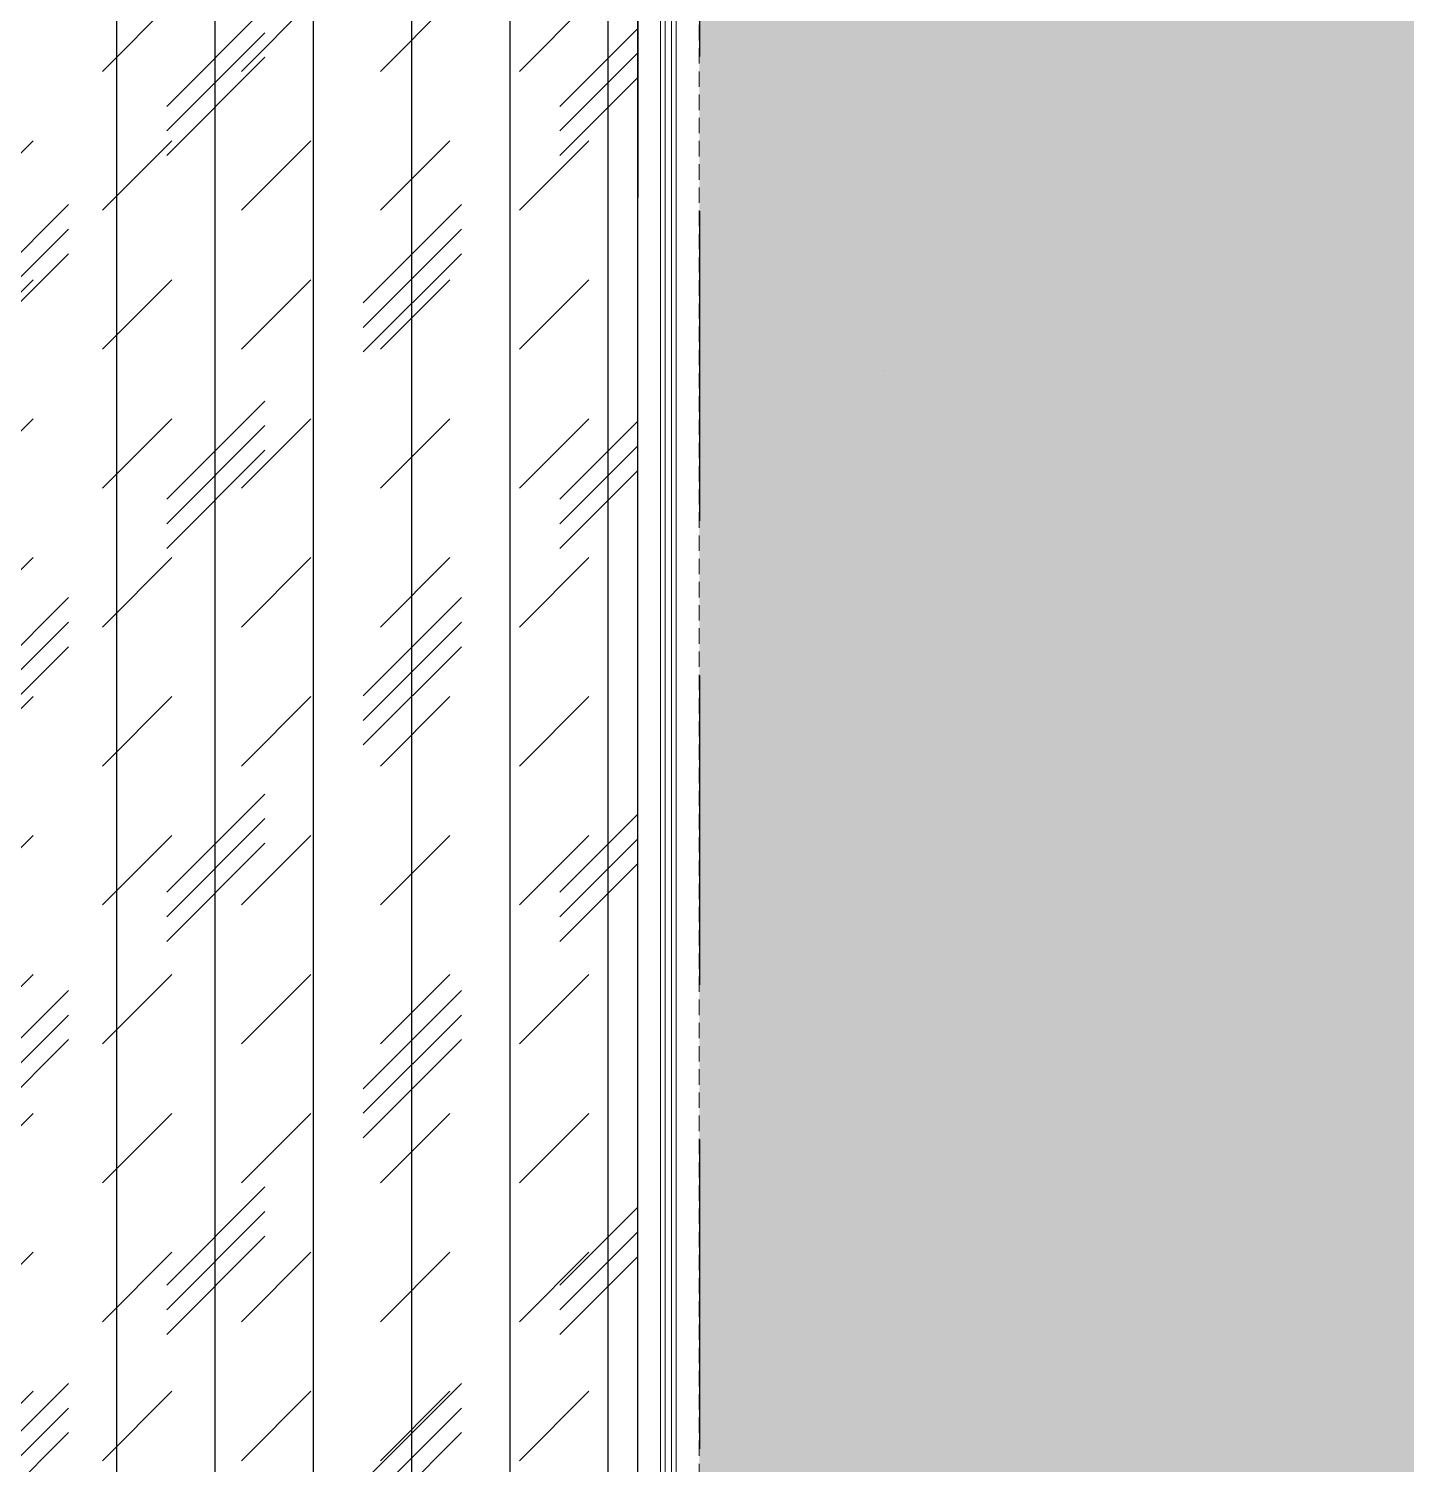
# Model space of a CAD drawing. Header units: millimetres. Extents: x 2335845 to 2509607, y 289014 to 361737.
# Drawn here: x 2357940 to 2360166, y 332389 to 334708 of the extents above; entities that cross this region are included whole.
import ezdxf

# ---------------------------------------------------------------- set-up
doc = ezdxf.new("R2010")
doc.units = ezdxf.units.MM
for name, pattern in [('DASHED', [0.75, 0.5, -0.25]), ('HIDDEN', [0.375, 0.25, -0.125]), ('HIDDEN2', [0.1875, 0.125, -0.0625])]:
    doc.linetypes.add(name, pattern=pattern)
doc.layers.add('FLOOR MARK', color=7, linetype='Continuous')
for name, color, linetype, lineweight in [('hatch', 253, 'Continuous', 18), ('SWA- GLASS PARTITION', 8, 'Continuous', 5), ('SWA-GLASS', 140, 'Continuous', 9), ('SWA-METAL', 165, 'Continuous', 9), ('TOA-FC-GYPSUM', 250, 'Continuous', 5), ('TOA-FL-CPT-1', 8, 'Continuous', 5), ('TOA-FL-CPT-3', 8, 'Continuous', 5)]:
    doc.layers.add(name, color=color, linetype=linetype, lineweight=lineweight)

# ---------------------------------------------------------------- blocks, each defined once
blk = doc.blocks.new('*U653')
at = {"layer": 'SWA- GLASS PARTITION', "linetype": 'HIDDEN2', "ltscale": 200, "elevation": 0}
blk.add_lwpolyline([(115356.4, -163313), (124070.6, -163312.9), (124070.6, -163412.9), (115356.4, -163413)], close=True, dxfattribs=at)
at = {"layer": 'SWA-GLASS', "color": 4, "elevation": 0}
blk.add_lwpolyline([(124045.6, -163357.9), (124045.6, -163367.9), (115381.4, -163368), (115381.4, -163358)], close=True, dxfattribs=at)
at = {"layer": 'SWA-METAL', "color": 8, "linetype": 'HIDDEN'}
for p, q in [((115381.4, -163350.5, 0), (124045.6, -163350.4, 0)), ((115381.4, -163375.4, 0), (124045.6, -163375.4, 0))]:
    blk.add_line(p, q, dxfattribs=at)

msp = doc.modelspace()

# ---------------------------------------------------------------- hatches: boundary and pattern name
at = {"layer": 'TOA-FC-GYPSUM'}
h = msp.add_hatch(dxfattribs=at)
h.set_pattern_fill('DASH', color=252, scale=50, angle=45)
h.set_pattern_definition([(45, (89870.88, 24146.98), (0, 224.506403), [158.75, -158.75])])
edge = h.paths.add_edge_path(flags=16)
edge.add_line((2357873.601, 338378.374), (2357873.601, 329901.843))
edge.add_arc((2357373.601, 329901.843), 500, -90, 0, ccw=False)
edge.add_line((2357373.601, 329401.843), (2353894.887, 329401.843))
edge.add_arc((2353894.887, 329901.843), 500, 180, 270, ccw=False)
edge.add_line((2353394.887, 329901.843), (2353394.887, 338269.83))
edge.add_arc((2353922.333, 338310.151), 528.985, 103.936503, 184.371491, ccw=False)
edge.add_line((2353794.929, 338823.564), (2357373.601, 338823.564))
edge.add_arc((2357370.988, 338317.255), 506.316, 6.933234, 89.704278, ccw=False)
h.paths.add_polyline_path([(2358923.415, 328501.842), (2352344.634, 328501.843), (2352359.511, 339746.11), (2358938.292, 340205.961)])
at = {"layer": 'TOA-FL-CPT-1', "true_color": 0xc7c8ca}
h = msp.add_hatch(dxfattribs=at)
h.set_pattern_fill('AR-PARQ1', color=9, scale=3)
h.set_pattern_definition([(90, (54538.6, -6708.4), (-914.4, 914.4), [914.4, -914.4]), (90, (54691, -6708.4), (-914.4, 914.4), [914.4, -914.4]), (90, (54843.4, -6708.4), (-914.4, 914.4), [914.4, -914.4]), (90, (54995.8, -6708.4), (-914.4, 914.4), [914.4, -914.4]), (90, (55148.2, -6708.4), (-914.4, 914.4), [914.4, -914.4]), (90, (55300.6, -6708.4), (-914.4, 914.4), [914.4, -914.4]), (90, (55453, -6708.4), (-914.4, 914.4), [914.4, -914.4]), (0, (54538.6, -5794), (914.4, -914.4), [914.4, -914.4]), (0, (54538.6, -5641.6), (914.4, -914.4), [914.4, -914.4]), (0, (54538.6, -5489.2), (914.4, -914.4), [914.4, -914.4]), (0, (54538.6, -5336.8), (914.4, -914.4), [914.4, -914.4]), (0, (54538.6, -5184.4), (914.4, -914.4), [914.4, -914.4]), (0, (54538.6, -5032), (914.4, -914.4), [914.4, -914.4]), (0, (54538.6, -4879.6), (914.4, -914.4), [914.4, -914.4])])
h.paths.add_polyline_path([(2344950.518, 323601.624), (2348044.691, 323601.624), (2348044.691, 308801.624), (2344978.375, 308801.624), (2344983.023, 307001.553), (2351045.878, 307001.608), (2351044.683, 304701.624), (2350244.683, 304670.094), (2350244.683, 294701.624), (2352811.835, 294701.622), (2352811.821, 307001.631), (2405044.683, 307005.059), (2405044.683, 327701.624), (2410595.745, 327701.624), (2410609.803, 329501.624), (2408605.34, 329501.624), (2411484.683, 335301.624), (2408440.262, 335301.624), (2406365.488, 331122.307), (2403244.678, 328001.969), (2403244.795, 325600.805), (2384290.648, 325598.809), (2384290.648, 323607.372), (2375885.176, 323603.528), (2375861.465, 325602.978), (2360226.195, 325602.091), (2360226.052, 334601.937), (2375945.229, 334602.179), (2375945.229, 331031.373), (2376972.789, 331510.903), (2389391.537, 331510.903), (2389391.537, 331810.72), (2389491.628, 331810.72), (2389491.53, 331510.903), (2391791.53, 331510.903), (2391791.531, 333010.881), (2389491.53, 333010.881), (2389491.531, 332710.861), (2389391.537, 332710.861), (2389391.54, 333010.905), (2377622.511, 333011.008), (2377622.511, 336459.845), (2386144.742, 336459.853), (2386144.683, 337701.624), (2376094.699, 337701.624), (2376094.724, 335802.062), (2362938.321, 335802.061), (2362938.326, 340629.119), (2359023.456, 340413.419), (2359023.899, 325602.053), (2352244.614, 325602.052), (2352244.655, 339888.472), (2350244.683, 339753.79), (2350259.797, 327701.624), (2351044.683, 327701.624), (2351043.518, 325401.69), (2344945.863, 325401.675)])
h.paths.add_polyline_path([(2365719.683, 323601.624), (2395044.683, 323601.624), (2395044.683, 322741.298), (2398494.622, 322751.666), (2398494.622, 323601.624), (2403544.687, 323601.624), (2403544.687, 308801.634), (2365719.683, 308801.634)], flags=16)
h.paths.add_polyline_path([(2349719.689, 323601.683), (2365719.683, 323601.683), (2365719.683, 308801.624), (2349719.689, 308801.624)], flags=16)
at = {"layer": 'TOA-FL-CPT-3', "lineweight": -3}
h = msp.add_hatch(dxfattribs=at)
h.set_pattern_fill('CORK', color=2, scale=50, angle=270)
h.set_pattern_definition([(270, (90021.14, 24146.98), (158.75, -3e-14), []), (45, (89941.76, 24067.6), (-317.50014, 317.50014), [224.5065, -224.5065]), (45, (89941.76, 24027.9), (-317.50014, 317.50014), [224.5065, -224.5065]), (45, (89941.76, 23988.23), (-317.50014, 317.50014), [224.5065, -224.5065])])
h.paths.add_polyline_path([(2358923.855, 328501.844), (2352344.634, 328501.844), (2352344.634, 339949.059), (2358923.855, 340408.911), (2358923.855, 340020.077), (2359024.231, 340020.077), (2359024.226, 339119.907), (2358924.226, 339119.907), (2358923.855, 329600.06), (2359023.581, 329602.014), (2359023.855, 328701.844), (2358923.855, 328701.844)])

# ---------------------------------------------------------------- linework, layer by layer
at = {"layer": 'FLOOR MARK', "color": 8, "linetype": 'DASHED', "ltscale": 1000}
msp.add_lwpolyline([(2391791.53, 333010.881), (2377622.511, 333011.008), (2377622.511, 336459.845), (2386144.742, 336459.853), (2386144.683, 337701.624), (2376094.699, 337701.624), (2376094.724, 335802.062), (2362938.321, 335802.256), (2362938.326, 340656.767), (2359023.456, 340413.419), (2359023.899, 325602.053), (2352244.642, 325602.053), (2352244.627, 339941.096), (2350244.683, 339753.79), (2350259.797, 327701.624), (2351044.683, 327701.624), (2351044.698, 325401.682), (2344944.683, 325401.682), (2344950.518, 323601.624)], dxfattribs=at)
at = {"layer": 'hatch', "linetype": 'Continuous', "ltscale": 500, "elevation": 0}
msp.add_lwpolyline([(2359323.412, 334156.646), (2359323.325, 334156.646)], dxfattribs=at)
at = {"layer": 'TOA-FC-GYPSUM', "elevation": 0}
msp.add_lwpolyline([(2358923.855, 328501.843), (2352344.634, 328501.843), (2352344.634, 339949.059), (2358923.855, 340408.911)], close=True, dxfattribs=at)
at = {"layer": 'TOA-FL-CPT-3', "color": 2, "lineweight": -3, "elevation": 0}
msp.add_lwpolyline([(2358923.855, 328501.844), (2352344.634, 328501.844), (2352344.634, 339949.059), (2358923.855, 340408.911), (2358923.855, 340020.077), (2359024.231, 340020.077), (2359024.226, 339119.907), (2358924.226, 339119.907), (2358923.855, 329750.06), (2359023.581, 329752.014), (2359023.855, 328701.844), (2358923.855, 328701.844)], close=True, dxfattribs=at)

# ---------------------------------------------------------------- block references
at = {"layer": 'SWA- GLASS PARTITION', "linetype": 'HIDDEN2', "xscale": -1, "rotation": 270.0000000001158}
msp.add_blockref('*U653', (2522336.324, 214795.618, 0), dxfattribs=at)

doc.saveas('drawing.dxf')
